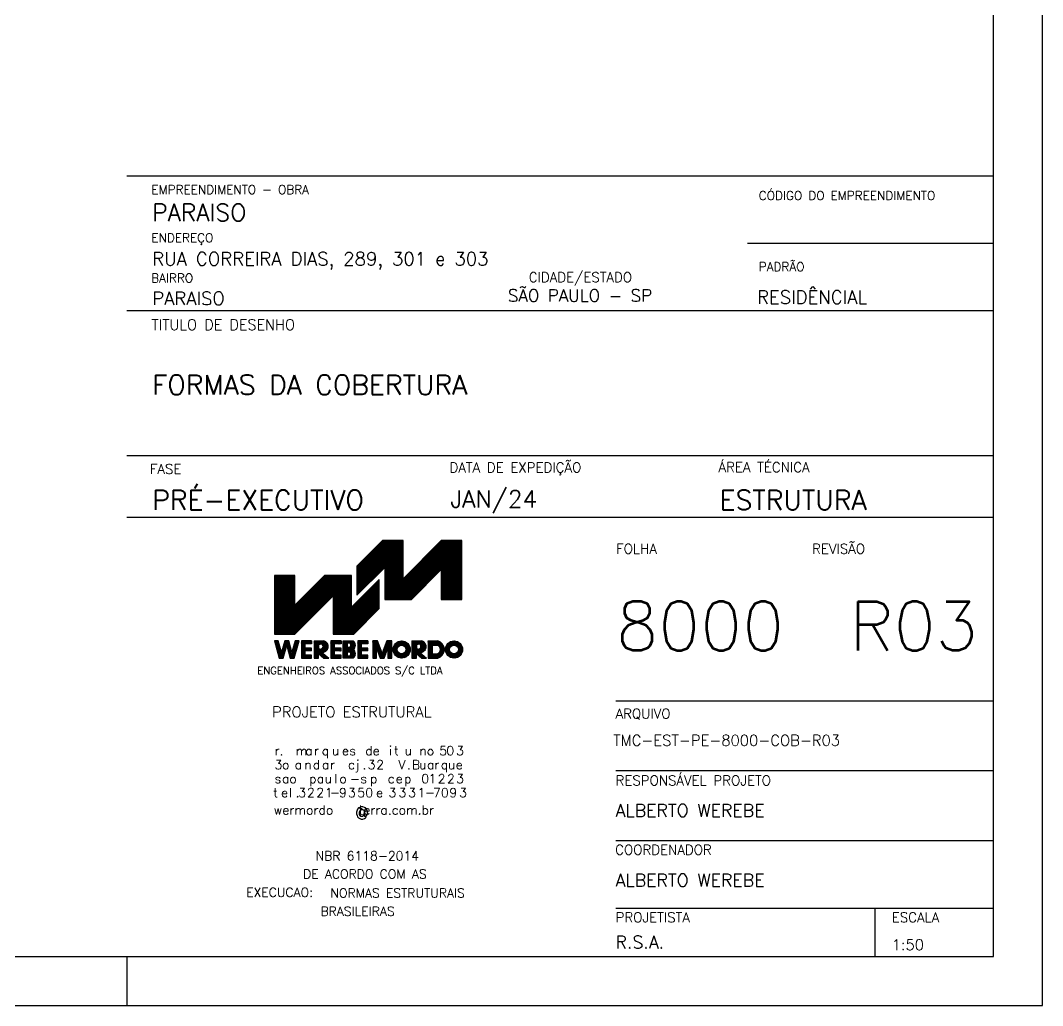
# Model space of a CAD drawing. Extents: x 715 to 5965, y 191 to 4191.
# Drawn here: x 4922 to 5965, y 191 to 1196 of the extents above; entities that cross this region are included whole.
import ezdxf

# ---------------------------------------------------------------- set-up
doc = ezdxf.new("R2010")
doc.units = 0
doc.header["$MEASUREMENT"] = 0
for name, color, linetype in [('1', 1, 'CONTINUOUS'), ('3', 3, 'CONTINUOUS'), ('4', 4, 'CONTINUOUS'), ('6', 6, 'CONTINUOUS')]:
    doc.layers.add(name, color=color, linetype=linetype)
doc.styles.get("Standard").update_dxf_attribs({"font": 'ROMANS.SHX'})

msp = doc.modelspace()

# ---------------------------------------------------------------- linework, layer by layer
at = {"layer": '1', "linetype": 'Continuous'}
for p, q in [((5914.844546, 1036.872508), (5030.612688, 1036.872508)), ((5914.844546, 968.311336), (5663.816196, 968.311336)), ((5914.844546, 899.750164), (5030.612688, 899.750164)), ((5914.844546, 751.859085), (5030.612688, 751.859085)), ((5914.844546, 688.637055), (5030.612688, 688.637055)), ((5265.435585, 619.123994), (5311.608951, 665.295407)), ((5265.435585, 620.182577), (5310.548415, 665.295407)), ((5265.435585, 621.24116), (5309.489832, 665.295407)), ((5265.435585, 622.30365), (5308.427343, 665.295407)), ((5265.435585, 623.362233), (5307.366806, 665.295407)), ((5265.435585, 624.424722), (5306.30627, 665.295407)), ((5265.435585, 625.485258), (5305.245734, 665.295407)), ((5265.435585, 626.545795), (5304.185197, 665.295407)), ((5265.435585, 627.606331), (5303.124661, 665.295407)), ((5265.435585, 628.66882), (5302.064125, 665.295407)), ((5265.435585, 629.729357), (5301.003589, 665.295407)), ((5265.435585, 630.78794), (5299.943052, 665.295407)), ((5265.435585, 631.850429), (5298.882516, 665.295407)), ((5265.435585, 632.909012), (5297.82198, 665.295407)), ((5265.435585, 633.971502), (5296.761444, 665.295407)), ((5265.435585, 635.030085), (5295.700907, 665.295407)), ((5265.435585, 636.092574), (5294.638418, 665.295407)), ((5265.435585, 637.151157), (5293.577882, 665.295407)), ((5265.435585, 638.211694), (5292.517345, 665.295407)), ((5265.435585, 618.061504), (5312.523005, 665.145018)), ((5265.435585, 617.000968), (5312.523005, 664.084482)), ((5265.435585, 615.940432), (5312.523005, 663.025899)), ((5265.435585, 614.879896), (5312.523005, 661.963409)), ((5265.435585, 613.817406), (5312.523005, 660.904826)), ((5265.435585, 612.75687), (5312.523005, 659.842337)), ((5265.435585, 611.696334), (5312.523005, 658.783753)), ((5265.435585, 610.635797), (5312.523005, 657.721264)), ((5293.722411, 606.042093), (5352.973772, 665.295407)), ((5293.722411, 607.100677), (5351.913236, 665.295407)), ((5294.034908, 605.296007), (5354.034308, 665.295407)), ((5295.095445, 605.296007), (5355.094845, 665.295407)), ((5296.155981, 605.296007), (5356.155381, 665.295407)), ((5297.216517, 605.296007), (5357.215917, 665.295407)), ((5298.279007, 605.296007), (5358.278407, 665.295407)), ((5299.339543, 605.296007), (5359.338943, 665.295407)), ((5300.400079, 605.296007), (5360.399479, 665.295407)), ((5301.458662, 605.296007), (5361.460015, 665.295407)), ((5302.519198, 605.296007), (5362.520552, 665.295407)), ((5303.581688, 605.296007), (5363.579135, 665.295407)), ((5304.642224, 605.296007), (5364.639671, 665.295407)), ((5305.70276, 605.296007), (5365.70216, 665.295407)), ((5306.763297, 605.296007), (5366.762697, 665.295407)), ((5307.823833, 605.296007), (5367.823233, 665.295407)), ((5308.884369, 605.296007), (5368.883769, 665.295407)), ((5309.944905, 605.296007), (5369.944305, 665.295407)), ((5311.005442, 605.296007), (5371.004842, 665.295407)), ((5312.065978, 605.296007), (5372.065378, 665.295407)), ((5313.126514, 605.296007), (5372.522405, 664.689944)), ((5314.187051, 605.296007), (5372.522405, 663.629408)), ((5315.247587, 605.296007), (5372.522405, 662.568872)), ((5316.308123, 605.296007), (5372.522405, 661.506383)), ((5317.370612, 605.296007), (5372.522405, 660.447799)), ((5318.429196, 605.296007), (5372.522405, 659.38531)), ((5319.489732, 605.296007), (5372.522405, 658.326727)), ((5320.550268, 605.296007), (5372.522405, 657.264237)), ((5265.435585, 609.577214), (5312.523005, 656.662681)), ((5293.722411, 636.799598), (5312.523005, 655.602145)), ((5293.722411, 635.739062), (5312.523005, 654.539655)), ((5293.722411, 634.678526), (5312.523005, 653.479119)), ((5293.722411, 633.616036), (5312.523005, 652.418583)), ((5293.722411, 632.557453), (5312.523005, 651.358046)), ((5293.722411, 631.494964), (5312.523005, 650.295557)), ((5293.722411, 630.436381), (5312.523005, 649.236974)), ((5293.722411, 629.373891), (5312.523005, 648.174485)), ((5293.722411, 628.315308), (5312.523005, 647.115901)), ((5351.522615, 635.557423), (5372.522405, 656.559166)), ((5351.522615, 634.49884), (5372.522405, 655.496677)), ((5351.522615, 633.436351), (5372.522405, 654.436141)), ((5351.522615, 632.377768), (5372.522405, 653.377558)), ((5351.522615, 631.315278), (5372.522405, 652.315068)), ((5351.522615, 630.256695), (5372.522405, 651.256485)), ((5351.522615, 629.196159), (5372.522405, 650.193996)), ((5351.522615, 628.133669), (5372.522405, 649.135412)), ((5351.522615, 627.073133), (5372.522405, 648.072923)), ((5351.522615, 626.012597), (5372.522405, 647.01434)), ((5293.722411, 627.252819), (5312.523005, 646.057318)), ((5293.722411, 626.194236), (5312.523005, 644.994829)), ((5293.722411, 625.133699), (5312.523005, 643.934293)), ((5293.722411, 624.07121), (5312.523005, 642.873756)), ((5293.722411, 623.010674), (5312.523005, 641.81322)), ((5293.722411, 621.950137), (5312.523005, 640.750731)), ((5293.722411, 620.889601), (5312.523005, 639.690194)), ((5293.722411, 619.827112), (5312.523005, 638.631611)), ((5293.722411, 618.768529), (5312.523005, 637.569122)), ((5293.722411, 617.709945), (5312.523005, 636.510539)), ((5351.522615, 624.952061), (5372.522405, 645.951851)), ((5351.522615, 623.889571), (5372.522405, 644.891314)), ((5351.522615, 622.830988), (5372.522405, 643.830778)), ((5351.522615, 621.772405), (5372.522405, 642.770242)), ((5351.522615, 620.709915), (5372.522405, 641.709705)), ((5351.522615, 619.651332), (5372.522405, 640.647216)), ((5351.522615, 618.588843), (5372.522405, 639.588633)), ((5351.522615, 617.528307), (5372.522405, 638.526144)), ((5351.522615, 616.46777), (5372.522405, 637.46756)), ((5351.522615, 615.407234), (5372.522405, 636.408977)), ((5181.1376, 570.15378), (5240.744426, 629.762559)), ((5181.1376, 571.214317), (5239.683889, 629.762559)), ((5181.1376, 572.276806), (5238.623353, 629.762559)), ((5181.1376, 573.337342), (5237.562817, 629.762559)), ((5181.1376, 574.397879), (5236.502281, 629.762559)), ((5181.1376, 575.456462), (5235.439791, 629.762559)), ((5181.1376, 576.518951), (5234.379255, 629.762559)), ((5181.1376, 577.581441), (5233.318719, 629.762559)), ((5181.1376, 609.397529), (5201.500677, 629.762559)), ((5181.1376, 610.458065), (5200.440141, 629.762559)), ((5181.1376, 611.520554), (5199.379605, 629.762559)), ((5181.1376, 612.581091), (5198.319069, 629.762559)), ((5181.1376, 613.639674), (5197.258532, 629.762559)), ((5181.1376, 614.702163), (5196.197996, 629.762559)), ((5181.1376, 615.760746), (5195.13746, 629.762559)), ((5181.1376, 616.823236), (5194.076924, 629.762559)), ((5181.1376, 617.881819), (5193.016387, 629.762559)), ((5181.1376, 618.942355), (5191.953898, 629.762559)), ((5181.1376, 620.002891), (5190.893362, 629.762559)), ((5181.1376, 621.065381), (5189.832825, 629.762559)), ((5181.1376, 622.125917), (5188.774242, 629.762559)), ((5181.1376, 623.186453), (5187.713706, 629.762559)), ((5181.1376, 624.245036), (5186.651217, 629.762559)), ((5181.1376, 625.307526), (5185.59068, 629.762559)), ((5181.1376, 626.370015), (5184.530144, 629.762559)), ((5181.1376, 627.428598), (5183.469608, 629.762559)), ((5181.1376, 628.487181), (5182.409071, 629.762559)), ((5181.1376, 629.549671), (5181.348535, 629.762559)), ((5181.1376, 629.762559), (5181.1376, 569.763159)), ((5202.13739, 629.762559), (5181.1376, 629.762559)), ((5181.1376, 629.762559), (5181.1376, 629.762559)), ((5181.1376, 608.336992), (5202.13739, 629.338735)), ((5181.1376, 607.276456), (5202.13739, 628.278199)), ((5181.1376, 606.217873), (5202.13739, 627.21571)), ((5181.1376, 605.155384), (5202.13739, 626.155174)), ((5181.805562, 569.763159), (5241.803009, 629.762559)), ((5182.866098, 569.763159), (5242.863545, 629.762559)), ((5183.926634, 569.763159), (5243.926034, 629.762559)), ((5184.987171, 569.763159), (5244.986571, 629.762559)), ((5186.047707, 569.763159), (5246.047107, 629.762559)), ((5187.108243, 569.763159), (5247.107643, 629.762559)), ((5188.170733, 569.763159), (5248.16818, 629.762559)), ((5189.229316, 569.763159), (5249.228716, 629.762559)), ((5190.289852, 569.763159), (5250.289252, 629.762559)), ((5191.350388, 569.763159), (5251.349788, 629.762559)), ((5192.410925, 569.763159), (5252.410325, 629.762559)), ((5193.471461, 569.763159), (5253.470861, 629.762559)), ((5194.531997, 569.763159), (5254.531397, 629.762559)), ((5195.594486, 569.763159), (5255.593886, 629.762559)), ((5196.655023, 569.763159), (5256.654423, 629.762559)), ((5197.713606, 569.763159), (5257.713006, 629.762559)), ((5198.774142, 569.763159), (5258.775495, 629.762559)), ((5199.834678, 569.763159), (5259.836032, 629.762559)), ((5200.897168, 569.763159), (5259.937593, 628.803585)), ((5201.957704, 569.763159), (5259.937593, 627.741095)), ((5232.437868, 629.762559), (5202.13739, 599.460128)), ((5202.13739, 599.460128), (5202.13739, 629.762559)), ((5259.937593, 629.762559), (5232.437868, 629.762559)), ((5241.137, 607.879966), (5259.937593, 626.682512)), ((5259.937593, 597.262884), (5259.937593, 629.762559)), ((5293.722411, 616.647456), (5312.523005, 635.448049)), ((5293.722411, 615.588873), (5312.523005, 634.389466)), ((5293.722411, 614.526384), (5312.523005, 633.326977)), ((5293.722411, 613.465847), (5312.523005, 632.268394)), ((5293.722411, 612.405311), (5312.523005, 631.205904)), ((5293.722411, 611.344775), (5312.523005, 630.145368)), ((5293.722411, 610.282285), (5312.523005, 629.084832)), ((5293.722411, 609.221749), (5312.523005, 628.024295)), ((5293.722411, 608.163166), (5312.523005, 626.963759)), ((5351.522615, 614.344745), (5372.522405, 635.346488)), ((5351.522615, 613.284208), (5372.522405, 634.285952)), ((5351.522615, 612.225625), (5372.522405, 633.225415)), ((5351.522615, 611.163136), (5372.522405, 632.164879)), ((5351.522615, 610.104553), (5372.522405, 631.10239)), ((5351.522615, 609.042063), (5372.522405, 630.041853)), ((5351.522615, 607.98348), (5372.522405, 628.981317)), ((5351.522615, 606.920991), (5372.522405, 627.920781)), ((5351.522615, 605.862408), (5372.522405, 626.862198)), ((5181.1376, 604.092894), (5202.13739, 625.094637)), ((5181.1376, 603.034311), (5202.13739, 624.034101)), ((5181.1376, 601.975728), (5202.13739, 622.971612)), ((5181.1376, 600.913238), (5202.13739, 621.911075)), ((5181.1376, 599.850749), (5202.13739, 620.850539)), ((5181.1376, 598.792166), (5202.13739, 619.791956)), ((5181.1376, 597.73163), (5202.13739, 618.733373)), ((5181.1376, 596.671093), (5202.13739, 617.670883)), ((5181.1376, 595.608604), (5202.13739, 616.608394)), ((5181.1376, 594.548068), (5202.13739, 615.549811)), ((5241.137, 606.819429), (5259.937593, 625.621976)), ((5241.137, 578.182997), (5288.220513, 625.270417)), ((5241.137, 605.758893), (5259.937593, 624.561439)), ((5241.137, 577.120508), (5288.220513, 624.207927)), ((5241.137, 604.698357), (5259.937593, 623.49895)), ((5241.137, 576.061924), (5288.220513, 623.147391)), ((5241.137, 603.639774), (5259.937593, 622.438414)), ((5241.137, 575.003341), (5288.220513, 622.086855)), ((5241.137, 602.577284), (5259.937593, 621.377878)), ((5241.137, 573.940852), (5288.220513, 621.026319)), ((5241.137, 601.514795), (5259.937593, 620.319294)), ((5241.137, 572.880316), (5288.220513, 619.963829)), ((5241.137, 600.456212), (5259.937593, 619.256805)), ((5241.137, 571.819779), (5288.220513, 618.903293)), ((5241.137, 599.397629), (5259.937593, 618.198222)), ((5241.137, 570.759243), (5288.220513, 617.842757)), ((5241.137, 598.337092), (5259.937593, 617.135732)), ((5241.137, 597.274603), (5259.937593, 616.077149)), ((5241.199499, 569.763159), (5288.220513, 616.784173)), ((5242.260035, 569.763159), (5288.220513, 615.72559)), ((5288.220513, 625.545805), (5259.937593, 597.262884)), ((5288.220513, 595.846883), (5288.220513, 625.545805)), ((5352.01675, 605.296007), (5372.522405, 625.799708)), ((5353.077287, 605.296007), (5372.522405, 624.741125)), ((5354.137823, 605.296007), (5372.522405, 623.678636)), ((5355.198359, 605.296007), (5372.522405, 622.620053)), ((5356.258895, 605.296007), (5372.522405, 621.557563)), ((5357.319432, 605.296007), (5372.522405, 620.497027)), ((5358.379968, 605.296007), (5372.522405, 619.436491)), ((5359.440504, 605.296007), (5372.522405, 618.375954)), ((5360.501041, 605.296007), (5372.522405, 617.315418)), ((5361.561577, 605.296007), (5372.522405, 616.252929)), ((5181.1376, 593.487531), (5202.13739, 614.489275)), ((5181.1376, 592.428948), (5202.13739, 613.426785)), ((5181.1376, 591.366459), (5202.13739, 612.366249)), ((5181.1376, 590.30397), (5202.13739, 611.305713)), ((5181.1376, 589.245386), (5202.13739, 610.245176)), ((5181.1376, 588.186803), (5202.13739, 609.186593)), ((5181.1376, 587.126267), (5202.13739, 608.124104)), ((5181.1376, 586.063778), (5202.13739, 607.061614)), ((5181.1376, 585.003241), (5202.13739, 606.003031)), ((5202.13739, 569.763159), (5241.137, 608.760816)), ((5241.137, 596.214067), (5259.937593, 615.016613)), ((5241.137, 595.15353), (5259.937593, 613.954124)), ((5241.137, 594.092994), (5259.937593, 612.893587)), ((5241.137, 593.030505), (5259.937593, 611.833051)), ((5241.137, 591.969969), (5259.937593, 610.772515)), ((5241.137, 590.909432), (5259.937593, 609.713932)), ((5241.137, 608.760816), (5241.137, 569.763159)), ((5241.137, 589.850849), (5259.937593, 608.651442)), ((5241.137, 588.792266), (5259.937593, 607.588953)), ((5241.137, 587.729777), (5259.937593, 606.53037)), ((5241.137, 586.667287), (5259.937593, 605.471787)), ((5243.320572, 569.763159), (5288.220513, 614.663101)), ((5244.383061, 569.763159), (5288.220513, 613.600612)), ((5245.443597, 569.763159), (5288.220513, 612.542028)), ((5246.504134, 569.763159), (5288.220513, 611.481492)), ((5247.56467, 569.763159), (5288.220513, 610.419003)), ((5248.623253, 569.763159), (5288.220513, 609.358466)), ((5249.685742, 569.763159), (5288.220513, 608.29793)), ((5250.746279, 569.763159), (5288.220513, 607.237394)), ((5251.806815, 569.763159), (5288.220513, 606.178811)), ((5252.867351, 569.763159), (5288.220513, 605.116321)), ((5362.624066, 605.296007), (5372.522405, 615.194346)), ((5363.682649, 605.296007), (5372.522405, 614.131856)), ((5364.743186, 605.296007), (5372.522405, 613.073273)), ((5365.805675, 605.296007), (5372.522405, 612.010784)), ((5366.866211, 605.296007), (5372.522405, 610.952201)), ((5367.924794, 605.296007), (5372.522405, 609.891664)), ((5368.985331, 605.296007), (5372.522405, 608.831128)), ((5370.04782, 605.296007), (5372.522405, 607.770592)), ((5371.108356, 605.296007), (5372.522405, 606.708102)), ((5372.16694, 605.296007), (5372.522405, 605.647566)), ((5181.1376, 583.942705), (5202.13739, 604.944448)), ((5181.1376, 582.882169), (5202.13739, 603.881959)), ((5181.1376, 581.819679), (5202.13739, 602.821422)), ((5181.1376, 580.761096), (5202.13739, 601.760886)), ((5181.1376, 579.698607), (5202.13739, 600.70035)), ((5181.1376, 578.640024), (5202.13739, 599.639814)), ((5241.137, 585.608704), (5259.937593, 604.409297)), ((5241.137, 584.548168), (5259.937593, 603.346808)), ((5241.137, 583.485678), (5259.937593, 602.288225)), ((5241.137, 582.425142), (5259.937593, 601.227688)), ((5241.137, 581.364606), (5259.937593, 600.167152)), ((5241.137, 580.30407), (5259.937593, 599.104663)), ((5241.137, 579.245486), (5259.937593, 598.044127)), ((5253.927888, 569.763159), (5288.220513, 604.053832)), ((5254.988424, 569.763159), (5288.220513, 602.995249)), ((5256.04896, 569.763159), (5288.220513, 601.936666)), ((5257.109496, 569.763159), (5288.220513, 600.874176)), ((5258.170033, 569.763159), (5288.220513, 599.81364)), ((5259.230569, 569.763159), (5288.220513, 598.753104)), ((5260.291105, 569.763159), (5288.220513, 597.692568)), ((5261.351641, 569.763159), (5288.220513, 596.632031)), ((5262.058666, 569.763159), (5288.220513, 595.925007)), ((5262.13679, 569.763159), (5288.220513, 595.846883)), ((5181.1376, 569.763159), (5202.13739, 569.763159)), ((5241.137, 569.763159), (5262.13679, 569.763159)), ((5181.215724, 562.608934), (5181.487206, 562.882369)), ((5181.450097, 561.784723), (5182.547742, 562.882369)), ((5181.686422, 560.960513), (5183.608278, 562.882369)), ((5181.922748, 560.136302), (5184.668815, 562.882369)), ((5182.157121, 559.312092), (5185.268418, 562.421436)), ((5182.393447, 558.485928), (5185.504744, 561.599178)), ((5182.627819, 557.659765), (5185.741069, 560.773015)), ((5182.864145, 556.835554), (5185.975442, 559.948804)), ((5183.098518, 556.013297), (5186.211768, 559.124594)), ((5183.336797, 555.187133), (5186.448094, 558.29843)), ((5183.573122, 554.362923), (5186.682466, 557.472267)), ((5183.807495, 553.538712), (5186.918792, 556.648056)), ((5184.043821, 552.712549), (5187.153165, 555.823846)), ((5184.278193, 551.886385), (5187.38949, 554.997682)), ((5184.514519, 551.062174), (5187.625816, 554.171518)), ((5184.750845, 550.237964), (5187.862142, 553.347308)), ((5185.455916, 547.761426), (5192.959747, 555.263304)), ((5185.692242, 546.937216), (5192.53397, 553.778944)), ((5188.535963, 551.546545), (5193.242948, 556.253529)), ((5188.959787, 553.034811), (5193.666771, 557.737889)), ((5189.385564, 554.519171), (5196.213621, 561.347228)), ((5189.809388, 556.003531), (5195.977295, 562.171438)), ((5190.233212, 557.487891), (5195.629642, 562.882369)), ((5190.657036, 558.972252), (5194.569106, 562.882369)), ((5191.082813, 560.456612), (5193.50857, 562.882369)), ((5191.504684, 561.940972), (5192.448034, 562.882369)), ((5193.836692, 557.907809), (5196.449947, 560.523017)), ((5194.071064, 557.081646), (5196.686272, 559.696854)), ((5194.30739, 556.257435), (5196.922598, 558.87069)), ((5194.541763, 555.433225), (5197.156971, 558.050386)), ((5194.778088, 554.607061), (5197.393297, 557.224222)), ((5195.012461, 553.780897), (5197.629622, 556.398059)), ((5195.25074, 552.956687), (5197.863995, 555.573848)), ((5195.485113, 552.132476), (5198.100321, 554.749638)), ((5195.721438, 551.308266), (5198.334693, 553.923474)), ((5195.957764, 550.484055), (5198.571019, 553.09731)), ((5196.664788, 548.011424), (5204.36393, 555.706659)), ((5196.899161, 547.18526), (5203.940106, 554.222299)), ((5199.188201, 551.593419), (5204.787754, 557.194926)), ((5199.612024, 553.077779), (5205.211578, 558.679286)), ((5200.035848, 554.562139), (5205.637355, 560.163646)), ((5200.461625, 556.0465), (5206.059226, 561.648006)), ((5200.883496, 557.53086), (5206.236958, 562.882369)), ((5201.309273, 559.01522), (5205.176422, 562.882369)), ((5201.733097, 560.503486), (5204.115886, 562.882369)), ((5202.156921, 561.987846), (5203.055349, 562.882369)), ((5219.164563, 562.882369), (5208.664668, 562.882369)), ((5208.664668, 562.882369), (5208.664668, 545.382544)), ((5208.664668, 556.09728), (5215.45171, 562.882369)), ((5208.664668, 557.155864), (5214.391174, 562.882369)), ((5208.664668, 558.218353), (5213.330637, 562.882369)), ((5208.664668, 559.280842), (5212.270101, 562.882369)), ((5208.664668, 560.339425), (5211.209565, 562.882369)), ((5208.664668, 561.398009), (5210.147075, 562.882369)), ((5208.664668, 562.460498), (5209.086539, 562.882369)), ((5208.664668, 562.815963), (5208.733027, 562.882369)), ((5208.664668, 555.036744), (5212.664628, 559.034751)), ((5208.664668, 553.976208), (5212.664628, 557.976168)), ((5208.664668, 552.913718), (5212.664628, 556.913678)), ((5208.664668, 551.853182), (5212.664628, 555.855095)), ((5208.664668, 548.671573), (5215.625536, 555.634394)), ((5208.664668, 549.734063), (5214.565, 555.634394)), ((5208.664668, 550.792646), (5213.504464, 555.634394)), ((5219.164563, 559.882399), (5212.664628, 559.882399)), ((5212.664628, 555.634394), (5212.664628, 559.882399)), ((5219.164563, 555.634394), (5212.664628, 555.634394)), ((5213.512276, 559.882399), (5216.510293, 562.882369)), ((5213.686102, 552.634424), (5216.688026, 555.634394)), ((5214.572812, 559.882399), (5217.570829, 562.882369)), ((5214.746639, 552.634424), (5217.748562, 555.634394)), ((5215.631396, 559.882399), (5218.633319, 562.882369)), ((5215.807175, 552.634424), (5218.809098, 555.634394)), ((5216.691932, 559.882399), (5219.164563, 562.353077)), ((5216.867711, 552.634424), (5219.164563, 554.929323)), ((5217.752468, 559.882399), (5219.164563, 561.292541)), ((5217.926294, 552.634424), (5219.164563, 553.87074)), ((5218.813004, 559.882399), (5219.164563, 560.232005)), ((5219.164563, 560.232005), (5219.164563, 562.882369)), ((5219.164563, 562.882369), (5219.164563, 559.882399)), ((5219.164563, 552.634424), (5219.164563, 555.634394)), ((5221.664538, 562.882369), (5231.664438, 562.882369)), ((5221.664538, 562.882369), (5221.664538, 545.382544)), ((5221.664538, 555.388303), (5229.156651, 562.882369)), ((5221.664538, 556.448839), (5228.098068, 562.882369)), ((5221.664538, 557.511329), (5227.037531, 562.882369)), ((5221.664538, 558.571865), (5225.976995, 562.882369)), ((5221.664538, 559.632401), (5224.916459, 562.882369)), ((5221.664538, 560.690984), (5223.855923, 562.882369)), ((5221.664538, 561.753474), (5222.793433, 562.882369)), ((5221.664538, 562.815963), (5221.732897, 562.882369)), ((5221.664538, 546.904013), (5235.181981, 560.421456)), ((5221.664538, 545.843477), (5235.568696, 559.749588)), ((5221.664538, 554.327767), (5226.16254, 558.831628)), ((5221.664538, 553.269184), (5226.16254, 557.769139)), ((5221.664538, 552.206694), (5226.16254, 556.706649)), ((5221.664538, 551.148111), (5226.16254, 555.648066)), ((5221.664538, 550.085622), (5226.111759, 554.534796)), ((5221.664538, 549.027039), (5227.172296, 554.534796)), ((5221.664538, 547.966502), (5228.21916, 554.521124)), ((5226.16254, 559.730057), (5227.896898, 559.730057)), ((5226.16254, 559.730057), (5226.16254, 554.534796)), ((5227.896898, 554.534796), (5226.16254, 554.534796)), ((5226.494568, 549.61297), (5235.875334, 558.991783)), ((5230.217187, 562.882369), (5227.066828, 559.730057)), ((5227.078547, 549.136412), (5236.082363, 558.142182)), ((5228.142989, 559.745681), (5231.279677, 562.882369)), ((5229.051183, 559.593339), (5232.187871, 562.73198)), ((5229.740629, 559.222249), (5232.933957, 562.41753)), ((5230.267968, 558.691004), (5233.599966, 562.023002)), ((5230.30703, 551.306313), (5236.16244, 557.15977)), ((5230.637105, 557.997652), (5234.197616, 561.560116)), ((5230.783588, 557.085552), (5234.723001, 561.024965)), ((5231.490612, 551.429358), (5236.039395, 555.976188)), ((5233.195673, 552.073883), (5235.390964, 554.269174)), ((5249.16231, 562.882369), (5238.662415, 562.882369)), ((5238.662415, 562.882369), (5238.662415, 545.382544)), ((5238.662415, 556.09728), (5245.449457, 562.882369)), ((5238.662415, 557.155864), (5244.38892, 562.882369)), ((5238.662415, 558.218353), (5243.330337, 562.882369)), ((5238.662415, 559.280842), (5242.269801, 562.882369)), ((5238.662415, 560.339425), (5241.209265, 562.882369)), ((5238.662415, 561.398009), (5240.146775, 562.882369)), ((5238.662415, 562.460498), (5239.086239, 562.882369)), ((5238.662415, 562.815963), (5238.732727, 562.882369)), ((5238.662415, 555.036744), (5242.664328, 559.034751)), ((5238.662415, 553.976208), (5242.664328, 557.976168)), ((5238.662415, 552.913718), (5242.664328, 556.913678)), ((5238.662415, 551.853182), (5242.664328, 555.855095)), ((5238.662415, 548.671573), (5245.627189, 555.634394)), ((5238.662415, 549.734063), (5244.566653, 555.634394)), ((5238.662415, 550.792646), (5243.504164, 555.634394)), ((5249.16231, 559.882399), (5242.664328, 559.882399)), ((5242.664328, 555.634394), (5242.664328, 559.882399)), ((5249.16231, 555.634394), (5242.664328, 555.634394)), ((5243.511976, 559.882399), (5246.511946, 562.882369)), ((5243.685802, 552.634424), (5246.685772, 555.634394)), ((5244.570559, 559.882399), (5247.572482, 562.882369)), ((5244.746339, 552.634424), (5247.746309, 555.634394)), ((5245.633049, 559.882399), (5248.633019, 562.882369)), ((5245.804922, 552.634424), (5248.808798, 555.634394)), ((5246.693585, 559.882399), (5249.16231, 562.353077)), ((5246.865458, 552.634424), (5249.16231, 554.929323)), ((5247.752168, 559.882399), (5249.16231, 561.292541)), ((5247.927948, 552.634424), (5249.16231, 553.87074)), ((5248.814657, 559.882399), (5249.16231, 560.232005)), ((5249.16231, 560.232005), (5249.16231, 562.882369)), ((5249.16231, 562.882369), (5249.16231, 559.882399)), ((5249.16231, 552.634424), (5249.16231, 555.634394)), ((5251.414241, 562.882369), (5261.414141, 562.882369)), ((5251.414241, 545.382544), (5251.414241, 562.882369)), ((5251.414241, 558.218353), (5256.078257, 562.882369)), ((5251.414241, 559.280842), (5255.01772, 562.882369)), ((5251.414241, 560.339425), (5253.959137, 562.882369)), ((5251.414241, 561.398009), (5252.898601, 562.882369)), ((5251.414241, 562.458545), (5251.836112, 562.882369)), ((5251.414241, 562.815963), (5251.482599, 562.882369)), ((5251.414241, 557.155864), (5257.138793, 562.882369)), ((5251.414241, 549.027039), (5263.302794, 560.915592)), ((5251.414241, 547.966502), (5263.627009, 560.179271)), ((5251.414241, 556.09728), (5255.345842, 560.026929)), ((5251.414241, 555.036744), (5255.345842, 558.968345)), ((5251.414241, 553.976208), (5255.345842, 557.907809)), ((5251.414241, 552.913718), (5255.345842, 556.847273)), ((5251.414241, 550.085622), (5257.681756, 556.35509)), ((5251.414241, 550.792646), (5256.974732, 556.35509)), ((5251.414241, 551.853182), (5255.914196, 556.35509)), ((5257.845817, 560.661688), (5255.345842, 560.661688)), ((5255.345842, 560.661688), (5255.345842, 556.35509)), ((5255.345842, 556.35509), (5257.845817, 556.35509)), ((5255.625136, 560.661688), (5257.84777, 562.882369)), ((5256.422003, 551.911775), (5263.835992, 559.327717)), ((5256.687626, 560.661688), (5258.908306, 562.882369)), ((5257.482539, 551.911775), (5263.902397, 558.331633)), ((5257.748162, 560.661688), (5259.96689, 562.882369)), ((5258.248157, 551.61881), (5263.689509, 557.058208)), ((5258.382921, 560.237864), (5261.027426, 562.882369)), ((5258.726668, 551.034831), (5261.658279, 553.968395)), ((5258.818464, 559.61287), (5261.814527, 562.608934)), ((5258.888775, 557.562109), (5262.886782, 561.560116)), ((5259.013774, 549.202818), (5262.76569, 552.952781)), ((5259.02354, 550.271167), (5262.25007, 553.49965)), ((5259.060649, 558.792566), (5262.390694, 562.120658)), ((5276.662035, 562.882369), (5266.16214, 562.882369)), ((5266.16214, 562.882369), (5266.16214, 545.382544)), ((5266.16214, 556.09728), (5272.949182, 562.882369)), ((5266.16214, 557.155864), (5271.888645, 562.882369)), ((5266.16214, 558.218353), (5270.828109, 562.882369)), ((5266.16214, 559.280842), (5269.767573, 562.882369)), ((5266.16214, 560.339425), (5268.707037, 562.882369)), ((5266.16214, 561.398009), (5267.6465, 562.882369)), ((5266.16214, 562.460498), (5266.587917, 562.882369)), ((5266.16214, 562.815963), (5266.232452, 562.882369)), ((5266.16214, 555.036744), (5270.164053, 559.034751)), ((5266.16214, 553.976208), (5270.164053, 557.976168)), ((5266.16214, 552.913718), (5270.164053, 556.913678)), ((5266.16214, 551.853182), (5270.164053, 555.855095)), ((5266.16214, 548.671573), (5273.124961, 555.634394)), ((5266.16214, 549.734063), (5272.064425, 555.634394)), ((5266.16214, 550.792646), (5271.003889, 555.634394)), ((5276.662035, 559.882399), (5270.164053, 559.882399)), ((5270.164053, 555.634394), (5270.164053, 559.882399)), ((5276.662035, 555.634394), (5270.164053, 555.634394)), ((5271.009748, 559.882399), (5274.011671, 562.882369)), ((5271.183574, 552.634424), (5274.185497, 555.634394)), ((5272.070284, 559.882399), (5275.072207, 562.882369)), ((5272.244111, 552.634424), (5275.246034, 555.634394)), ((5273.130821, 559.882399), (5276.130791, 562.882369)), ((5273.304647, 552.634424), (5276.30657, 555.634394)), ((5274.191357, 559.882399), (5276.662035, 562.353077)), ((5274.365183, 552.634424), (5276.662035, 554.929323)), ((5275.251893, 559.882399), (5276.662035, 561.292541)), ((5275.427673, 552.634424), (5276.662035, 553.87074)), ((5276.312429, 559.882399), (5276.662035, 560.232005)), ((5276.662035, 560.232005), (5276.662035, 562.882369)), ((5276.662035, 562.882369), (5276.662035, 559.882399)), ((5276.662035, 552.634424), (5276.662035, 555.634394)), ((5281.472534, 558.409757), (5285.947099, 562.882369)), ((5281.472534, 559.470294), (5284.886562, 562.882369)), ((5281.472534, 560.53083), (5283.826026, 562.882369)), ((5281.472534, 561.591366), (5282.763537, 562.882369)), ((5281.472534, 562.653855), (5281.703, 562.882369)), ((5281.472534, 557.351174), (5286.618967, 562.495654)), ((5281.472534, 556.288685), (5286.906073, 561.722224)), ((5281.472534, 555.226195), (5287.197086, 560.952701)), ((5281.472534, 554.167612), (5287.486146, 560.179271)), ((5281.472534, 553.109029), (5287.775205, 559.409747)), ((5281.472534, 552.04654), (5288.064265, 558.636317)), ((5281.472534, 551.339515), (5285.472494, 555.339475)), ((5281.472534, 550.277026), (5285.472494, 554.280892)), ((5281.472534, 549.21649), (5285.472494, 553.218403)), ((5285.581868, 555.095337), (5288.353325, 557.868747)), ((5285.868974, 554.323861), (5288.644337, 557.09727)), ((5286.159987, 553.552384), (5288.933397, 556.325794)), ((5286.449047, 552.780907), (5289.222456, 555.554317)), ((5286.738106, 552.009431), (5289.511516, 554.78284)), ((5287.027166, 551.237954), (5289.800576, 554.011364)), ((5287.316226, 550.466477), (5290.089635, 553.239887)), ((5288.474417, 547.380571), (5300.972339, 559.880446)), ((5288.761524, 546.609094), (5296.632539, 554.480109)), ((5291.806415, 551.775058), (5300.972339, 560.940982)), ((5292.441174, 553.4684), (5300.972339, 561.999565)), ((5293.07984, 555.167602), (5300.794606, 562.882369)), ((5293.714599, 556.862898), (5299.73407, 562.882369)), ((5294.351311, 558.562099), (5298.673534, 562.882369)), ((5294.988024, 560.257395), (5297.612998, 562.882369)), ((5295.624736, 561.956597), (5296.552461, 562.882369)), ((5296.972379, 555.173461), (5300.972339, 559.171468)), ((5296.972379, 554.110972), (5300.972339, 558.112885)), ((5296.972379, 553.050436), (5300.972339, 557.050396)), ((5296.972379, 551.9899), (5300.972339, 555.987906)), ((5296.972379, 550.929363), (5300.972339, 554.929323)), ((5296.972379, 549.87078), (5300.972339, 553.87074)), ((5302.234045, 554.372688), (5310.745679, 562.886275)), ((5302.259435, 553.337542), (5311.780825, 562.858931)), ((5302.343419, 555.544552), (5309.573815, 562.776901)), ((5302.396153, 552.413723), (5312.70269, 562.722214)), ((5302.530917, 551.843417), (5307.116809, 556.429308)), ((5302.700837, 556.960553), (5308.155861, 562.419483)), ((5302.788727, 551.038737), (5306.53283, 554.784793)), ((5303.110989, 550.300463), (5306.50744, 553.694961)), ((5303.773092, 559.093344), (5306.02307, 561.345275)), ((5308.694918, 558.005464), (5313.27495, 562.585497)), ((5309.021087, 545.603245), (5319.515122, 556.09728)), ((5309.921468, 545.445043), (5319.675277, 555.198852)), ((5310.335527, 558.585537), (5314.077677, 562.327687)), ((5310.911693, 545.374731), (5319.743636, 554.206674)), ((5311.4195, 558.610927), (5314.817904, 562.009331)), ((5312.040588, 545.441137), (5319.675277, 553.077779)), ((5312.304257, 558.435148), (5315.505397, 561.632381)), ((5313.058156, 558.124604), (5316.142109, 561.21051)), ((5313.70854, 557.718358), (5316.731947, 560.739812)), ((5314.263222, 557.21055), (5317.27491, 560.222239)), ((5314.73392, 556.620713), (5317.772952, 559.659745)), ((5315.106963, 555.935173), (5318.226073, 559.050376)), ((5315.33157, 552.976218), (5319.28075, 556.925397)), ((5315.368679, 555.134399), (5318.630366, 558.396085)), ((5315.481959, 554.187143), (5318.983878, 557.687108)), ((5321.522915, 562.882369), (5331.522815, 562.882369)), ((5321.522915, 562.882369), (5321.522915, 545.382544)), ((5321.522915, 555.388303), (5329.01698, 562.882369)), ((5321.522915, 556.448839), (5327.956444, 562.882369)), ((5321.522915, 557.511329), (5326.895908, 562.882369)), ((5321.522915, 558.571865), (5325.835372, 562.882369)), ((5321.522915, 559.632401), (5324.776788, 562.882369)), ((5321.522915, 560.690984), (5323.716252, 562.882369)), ((5321.522915, 561.753474), (5322.653763, 562.882369)), ((5321.522915, 562.815963), (5321.593226, 562.882369)), ((5321.522915, 546.904013), (5335.042311, 560.421456)), ((5321.522915, 545.843477), (5335.427073, 559.749588)), ((5321.522915, 554.327767), (5326.02287, 558.831628)), ((5321.522915, 553.269184), (5326.02287, 557.769139)), ((5321.522915, 552.206694), (5326.02287, 556.706649)), ((5321.522915, 551.148111), (5326.02287, 555.648066)), ((5321.522915, 550.085622), (5325.972089, 554.534796)), ((5321.522915, 549.027039), (5327.032625, 554.534796)), ((5321.522915, 547.966502), (5328.07949, 554.521124)), ((5326.02287, 559.730057), (5327.757227, 559.730057)), ((5326.02287, 559.730057), (5326.02287, 554.534796)), ((5327.757227, 554.534796), (5326.02287, 554.534796)), ((5326.354898, 549.61297), (5335.73371, 558.991783)), ((5330.077517, 562.882369), (5326.927158, 559.730057)), ((5326.938876, 549.136412), (5335.942692, 558.142182)), ((5328.001366, 559.745681), (5331.140006, 562.882369)), ((5328.90956, 559.593339), (5332.0482, 562.73198)), ((5329.599006, 559.222249), (5332.794286, 562.41753)), ((5330.128297, 558.691004), (5333.460295, 562.023002)), ((5330.165406, 551.306313), (5336.02277, 557.15977)), ((5330.497434, 557.997652), (5334.055992, 561.560116)), ((5330.643917, 557.085552), (5334.583331, 561.024965)), ((5331.350941, 551.429358), (5335.899724, 555.976188)), ((5333.056002, 552.073883), (5335.251293, 554.269174)), ((5337.948532, 562.882369), (5347.948432, 562.882369)), ((5337.948532, 554.222299), (5346.610554, 562.882369)), ((5337.948532, 555.280882), (5345.550018, 562.882369)), ((5337.948532, 556.343372), (5344.489482, 562.882369)), ((5337.948532, 557.405861), (5343.428946, 562.882369)), ((5337.948532, 558.464444), (5342.368409, 562.882369)), ((5337.948532, 559.523027), (5341.307873, 562.882369)), ((5337.948532, 560.583564), (5340.247337, 562.882369)), ((5337.948532, 561.6441), (5339.186801, 562.882369)), ((5337.948532, 562.706589), (5338.126264, 562.882369)), ((5337.948532, 562.882369), (5337.948532, 545.382544)), ((5337.948532, 553.161763), (5342.323488, 557.536719)), ((5337.948532, 552.099273), (5342.323488, 556.47423)), ((5337.948532, 551.038737), (5342.323488, 555.413693)), ((5337.948532, 549.978201), (5342.323488, 554.353157)), ((5337.948532, 548.917665), (5342.323488, 553.292621)), ((5342.323488, 558.507413), (5342.323488, 549.7575)), ((5342.323488, 558.507413), (5347.323438, 558.507413)), ((5343.296134, 558.507413), (5347.671091, 562.882369)), ((5343.96019, 545.382544), (5354.30579, 555.730097)), ((5344.356671, 558.507413), (5348.53241, 562.683152)), ((5345.020727, 545.382544), (5354.422976, 554.784793)), ((5345.417207, 558.507413), (5349.272637, 562.366749)), ((5346.081263, 545.382544), (5354.436648, 553.737929)), ((5346.477743, 558.507413), (5349.96599, 561.995659)), ((5347.481639, 558.448819), (5350.606608, 561.573788)), ((5348.21796, 558.12851), (5351.206212, 561.116761)), ((5348.850766, 557.698827), (5351.756987, 560.605048)), ((5349.397636, 557.18516), (5352.268701, 560.056225)), ((5349.856616, 556.585557), (5352.731587, 559.460528)), ((5350.21794, 555.882439), (5353.151505, 558.817956)), ((5350.38786, 552.874656), (5354.106573, 556.593369)), ((5350.469891, 555.075806), (5353.524548, 558.132416)), ((5350.573405, 554.118785), (5353.844857, 557.390236)), ((5355.710073, 554.372688), (5364.221706, 562.886275)), ((5355.735463, 553.337542), (5365.256852, 562.858931)), ((5355.819447, 555.544552), (5363.049843, 562.776901)), ((5355.872181, 552.413723), (5366.178718, 562.722214)), ((5356.006945, 551.843417), (5360.592836, 556.429308)), ((5356.176865, 556.960553), (5361.631889, 562.419483)), ((5356.266708, 551.038737), (5360.008858, 554.784793)), ((5356.585064, 550.300463), (5359.983468, 553.694961)), ((5357.24912, 559.093344), (5359.499097, 561.345275)), ((5362.170946, 558.005464), (5366.750978, 562.585497)), ((5362.497114, 545.603245), (5372.989197, 556.09728)), ((5363.397496, 545.445043), (5373.149352, 555.198852)), ((5363.809601, 558.585537), (5367.553704, 562.327687)), ((5364.389674, 545.374731), (5373.219663, 554.206674)), ((5364.895528, 558.610927), (5368.295884, 562.009331)), ((5365.516615, 545.441137), (5373.151305, 553.077779)), ((5365.780285, 558.435148), (5368.981424, 561.632381)), ((5366.53223, 558.124604), (5369.618137, 561.21051)), ((5367.184567, 557.718358), (5370.206022, 560.739812)), ((5367.741203, 557.21055), (5370.750938, 560.222239)), ((5368.209948, 556.620713), (5371.24898, 559.659745)), ((5368.582991, 555.935173), (5371.7021, 559.050376)), ((5368.807598, 552.976218), (5372.756777, 556.925397)), ((5368.844707, 555.134399), (5372.106393, 558.396085)), ((5368.957987, 554.187143), (5372.459905, 557.687108)), ((5184.985218, 549.4118), (5188.096515, 552.523097)), ((5185.221543, 548.585637), (5188.33284, 551.696934)), ((5185.928568, 546.111052), (5192.112099, 552.292631)), ((5186.260595, 545.382544), (5191.686322, 550.808271)), ((5187.323085, 545.382544), (5191.262499, 549.323911)), ((5188.383621, 545.382544), (5190.838675, 547.83955)), ((5189.444157, 545.382544), (5190.414851, 546.35519)), ((5196.192137, 549.657892), (5198.807345, 552.2731)), ((5196.428463, 548.831728), (5199.041718, 551.448889)), ((5197.135487, 546.359096), (5203.514329, 552.737939)), ((5197.369859, 545.534886), (5203.090505, 551.253579)), ((5198.28196, 545.382544), (5202.666681, 549.769219)), ((5199.342496, 545.382544), (5202.240904, 548.284858)), ((5200.403032, 545.382544), (5201.817081, 546.800498)), ((5201.110056, 545.382544), (5201.535833, 545.808321)), ((5208.664668, 547.609084), (5212.664628, 551.610997)), ((5208.664668, 546.904013), (5212.664628, 550.905926)), ((5208.664668, 545.843477), (5212.664628, 549.843437)), ((5208.664668, 545.382544), (5219.164563, 545.382544)), ((5209.264272, 545.382544), (5212.664628, 548.780947)), ((5210.324808, 545.382544), (5213.324778, 548.382514)), ((5211.385344, 545.382544), (5214.385314, 548.382514)), ((5212.44588, 545.382544), (5215.44585, 548.382514)), ((5219.164563, 552.634424), (5212.664628, 552.634424)), ((5212.664628, 548.382514), (5212.664628, 552.634424)), ((5219.164563, 548.382514), (5212.664628, 548.382514)), ((5213.506417, 545.382544), (5216.506387, 548.382514)), ((5214.568906, 545.382544), (5217.566923, 548.382514)), ((5215.629442, 545.382544), (5218.627459, 548.382514)), ((5216.688026, 545.382544), (5219.164563, 547.859081)), ((5217.748562, 545.382544), (5219.164563, 546.800498)), ((5218.809098, 545.382544), (5219.164563, 545.738009)), ((5218.986831, 552.634424), (5219.164563, 552.810204)), ((5219.164563, 545.382544), (5219.164563, 548.382514)), ((5219.164563, 545.382544), (5219.164563, 547.859081)), ((5221.664538, 545.382544), (5226.16254, 545.382544)), ((5221.91063, 545.382544), (5226.16254, 549.636407)), ((5222.971166, 545.382544), (5226.16254, 548.577824)), ((5224.031702, 545.382544), (5226.16254, 547.517288)), ((5225.092238, 545.382544), (5226.16254, 546.454799)), ((5226.16254, 545.382544), (5226.16254, 549.886405)), ((5226.16254, 549.886405), (5231.664438, 545.382544)), ((5227.660572, 548.659855), (5229.91055, 550.909832)), ((5228.244551, 548.181344), (5230.494528, 550.433275)), ((5228.826576, 547.702833), (5231.078507, 549.952811)), ((5229.330477, 551.384437), (5236.662435, 545.382544)), ((5229.410555, 547.226275), (5231.660532, 549.476253)), ((5229.994533, 546.749718), (5232.244511, 549.001648)), ((5230.576559, 546.27316), (5232.826536, 548.523137)), ((5231.160537, 545.792696), (5233.410515, 548.044627)), ((5231.664438, 545.382544), (5236.662435, 545.382544)), ((5231.810921, 545.382544), (5233.994493, 547.568069)), ((5232.871457, 545.382544), (5234.576519, 547.093464)), ((5233.931994, 545.382544), (5235.160497, 546.613)), ((5234.990577, 545.382544), (5235.744476, 546.136442)), ((5236.053066, 545.382544), (5236.328454, 545.659885)), ((5238.662415, 547.609084), (5242.664328, 551.610997)), ((5238.662415, 546.904013), (5242.664328, 550.905926)), ((5238.662415, 545.843477), (5242.664328, 549.843437)), ((5238.662415, 545.382544), (5249.16231, 545.382544)), ((5239.263972, 545.382544), (5242.664328, 548.780947)), ((5240.324508, 545.382544), (5243.324478, 548.382514)), ((5241.385044, 545.382544), (5244.385014, 548.382514)), ((5242.44558, 545.382544), (5245.44555, 548.382514)), ((5249.16231, 552.634424), (5242.664328, 552.634424)), ((5242.664328, 548.382514), (5242.664328, 552.634424)), ((5249.16231, 548.382514), (5242.664328, 548.382514)), ((5243.506117, 545.382544), (5246.506087, 548.382514)), ((5244.568606, 545.382544), (5247.566623, 548.382514)), ((5245.629142, 545.382544), (5248.627159, 548.382514)), ((5246.687726, 545.382544), (5249.16231, 547.859081)), ((5247.748262, 545.382544), (5249.16231, 546.800498)), ((5248.808798, 545.382544), (5249.16231, 545.738009)), ((5248.988484, 552.634424), (5249.16231, 552.810204)), ((5249.16231, 545.382544), (5249.16231, 548.382514)), ((5249.16231, 545.382544), (5249.16231, 547.859081)), ((5251.414241, 546.904013), (5255.345842, 550.837567)), ((5251.414241, 545.843477), (5255.345842, 549.775078)), ((5261.414141, 545.382544), (5251.414241, 545.382544)), ((5252.013844, 545.382544), (5255.345842, 548.714542)), ((5253.07438, 545.382544), (5255.345842, 547.654005)), ((5254.13687, 545.382544), (5256.355598, 547.605178)), ((5255.197406, 545.382544), (5257.416134, 547.605178)), ((5255.345842, 551.911775), (5255.345842, 547.605178)), ((5255.345842, 551.911775), (5257.845817, 551.911775)), ((5255.345842, 547.605178), (5257.845817, 547.605178)), ((5256.255989, 545.382544), (5263.201232, 552.327787)), ((5257.316526, 545.382544), (5263.552791, 551.61881)), ((5258.377062, 545.382544), (5263.804742, 550.808271)), ((5259.437598, 545.382544), (5263.902397, 549.847343)), ((5260.498134, 545.382544), (5263.794976, 548.679386)), ((5261.843824, 545.667697), (5262.925844, 546.747764)), ((5266.16214, 547.609084), (5270.164053, 551.610997)), ((5266.16214, 546.904013), (5270.164053, 550.905926)), ((5266.16214, 545.843477), (5270.164053, 549.843437)), ((5266.16214, 545.382544), (5276.662035, 545.382544)), ((5266.763697, 545.382544), (5270.164053, 548.780947)), ((5267.824233, 545.382544), (5270.824203, 548.382514)), ((5268.884769, 545.382544), (5271.884739, 548.382514)), ((5269.945305, 545.382544), (5272.945275, 548.382514)), ((5276.662035, 552.634424), (5270.164053, 552.634424)), ((5270.164053, 548.382514), (5270.164053, 552.634424)), ((5276.662035, 548.382514), (5270.164053, 548.382514)), ((5271.005842, 545.382544), (5274.005812, 548.382514)), ((5272.066378, 545.382544), (5275.066348, 548.382514)), ((5273.126914, 545.382544), (5276.126884, 548.382514)), ((5274.187451, 545.382544), (5276.662035, 547.859081)), ((5275.247987, 545.382544), (5276.662035, 546.800498)), ((5276.308523, 545.382544), (5276.662035, 545.738009)), ((5276.486256, 552.634424), (5276.662035, 552.810204)), ((5276.662035, 545.382544), (5276.662035, 548.382514)), ((5276.662035, 545.382544), (5276.662035, 547.859081)), ((5281.472534, 548.155954), (5285.472494, 552.155914)), ((5281.472534, 547.09737), (5285.472494, 551.09733)), ((5281.472534, 546.038787), (5285.472494, 550.036794)), ((5281.880733, 545.382544), (5285.472494, 548.976258)), ((5282.941269, 545.382544), (5285.472494, 547.913768)), ((5284.001806, 545.382544), (5285.472494, 546.853232)), ((5285.062342, 545.382544), (5285.472494, 545.792696)), ((5285.417807, 545.382544), (5285.472494, 545.439184)), ((5287.605285, 549.695001), (5290.378695, 552.46841)), ((5287.894345, 548.923524), (5290.667755, 551.696934)), ((5288.183404, 548.152047), (5290.956814, 550.925457)), ((5289.052536, 545.837617), (5295.995826, 552.780907)), ((5289.657999, 545.382544), (5295.361067, 551.085612)), ((5290.720488, 545.382544), (5294.724355, 549.38641)), ((5291.781025, 545.382544), (5294.087642, 547.693068)), ((5292.841561, 545.382544), (5293.45093, 545.993866)), ((5296.972379, 548.808291), (5300.972339, 552.808251)), ((5296.972379, 547.745801), (5300.972339, 551.747714)), ((5296.972379, 546.687218), (5300.972339, 550.687178)), ((5296.972379, 545.628635), (5300.972339, 549.626642)), ((5297.79073, 545.382544), (5300.972339, 548.566106)), ((5298.851266, 545.382544), (5300.972339, 547.503616)), ((5299.911803, 545.382544), (5300.972339, 546.44308)), ((5300.265315, 545.382544), (5300.972339, 546.091521)), ((5303.484033, 549.61297), (5306.681266, 552.812157)), ((5303.907856, 548.976258), (5306.99181, 552.062164)), ((5304.380508, 548.38642), (5307.403915, 551.413733)), ((5304.896128, 547.843457), (5307.905863, 550.851239)), ((5305.458622, 547.347368), (5308.499607, 550.3864)), ((5306.066038, 546.892294), (5309.183194, 550.009451)), ((5306.724235, 546.488001), (5309.982014, 549.749688)), ((5307.429306, 546.136442), (5310.929271, 549.636407)), ((5308.19297, 545.837617), (5312.144102, 549.78875)), ((5313.358934, 545.7009), (5319.41942, 551.761386)), ((5315.157744, 546.437221), (5318.679193, 549.95867)), ((5316.103047, 547.029012), (5318.089355, 549.01532)), ((5321.522915, 545.382544), (5326.02287, 545.382544)), ((5321.769006, 545.382544), (5326.02287, 549.636407)), ((5322.831495, 545.382544), (5326.02287, 548.577824)), ((5323.892032, 545.382544), (5326.02287, 547.517288)), ((5324.952568, 545.382544), (5326.02287, 546.454799)), ((5326.02287, 545.382544), (5326.02287, 549.886405)), ((5326.02287, 549.886405), (5331.522815, 545.382544)), ((5327.520902, 548.659855), (5329.770879, 550.909832)), ((5328.10488, 548.181344), (5330.354858, 550.433275)), ((5328.686906, 547.702833), (5330.936883, 549.952811)), ((5329.188854, 551.384437), (5336.522765, 545.382544)), ((5329.270884, 547.226275), (5331.520862, 549.476253)), ((5329.854863, 546.749718), (5332.102887, 549.001648)), ((5330.436888, 546.27316), (5332.686866, 548.523137)), ((5331.020867, 545.792696), (5333.270844, 548.044627)), ((5331.522815, 545.382544), (5336.522765, 545.382544)), ((5331.669298, 545.382544), (5333.854823, 547.568069)), ((5332.731787, 545.382544), (5334.436848, 547.093464)), ((5333.792323, 545.382544), (5335.020827, 546.613)), ((5334.850906, 545.382544), (5335.604805, 546.136442)), ((5335.911443, 545.382544), (5336.186831, 545.659885)), ((5337.948532, 547.859081), (5342.323488, 552.234038)), ((5337.948532, 546.796592), (5342.323488, 551.171548)), ((5337.948532, 545.734103), (5342.323488, 550.109059)), ((5337.948532, 545.382544), (5347.948432, 545.382544)), ((5338.657509, 545.382544), (5343.030512, 549.7575)), ((5339.718045, 545.382544), (5344.091048, 549.7575)), ((5340.776628, 545.382544), (5345.153538, 549.7575)), ((5341.837165, 545.382544), (5346.214074, 549.7575)), ((5342.323488, 549.7575), (5347.323438, 549.7575)), ((5342.546142, 545.382544), (5346.921098, 549.7575)), ((5343.253166, 545.382544), (5347.803902, 549.93328)), ((5347.141799, 545.382544), (5354.309696, 552.550441)), ((5348.329287, 545.511449), (5353.932747, 551.112955)), ((5350.485516, 546.605188), (5352.837055, 548.956727)), ((5356.96006, 549.61297), (5360.159247, 552.812157)), ((5357.383884, 548.976258), (5360.469791, 552.062164)), ((5357.854583, 548.38642), (5360.879943, 551.413733)), ((5358.372156, 547.843457), (5361.381891, 550.851239)), ((5358.93465, 547.347368), (5361.975635, 550.3864)), ((5359.542066, 546.892294), (5362.659222, 550.009451)), ((5360.198309, 546.488001), (5363.458042, 549.749688)), ((5360.905333, 546.136442), (5364.405298, 549.636407)), ((5361.668998, 545.837617), (5365.618177, 549.78875)), ((5366.834962, 545.7009), (5372.893495, 551.761386)), ((5368.633772, 546.437221), (5372.155221, 549.95867)), ((5369.579075, 547.029012), (5371.565383, 549.01532)), ((5914.844546, 501.436471), (5529.646444, 501.436471)), ((5914.844546, 430.201877), (5529.646444, 430.201877)), ((5914.844546, 358.967282), (5529.646444, 358.967282)), ((5914.844546, 289.767053), (5529.646444, 289.767053)), ((5794.059906, 289.767053), (5794.059906, 240.912167))]:
    msp.add_line(p, q, dxfattribs=at)
for points in [[(715.34658, 190.908516), (5965.096797, 190.910592), (5965.096797, 4190.910592), (715.34658, 4190.908516), (715.34658, 190.908516)], [(5372.522405, 605.296007), (5372.522405, 665.295407), (5351.522615, 665.295407), (5312.523005, 626.295797), (5312.523005, 665.295407), (5291.523215, 665.295407), (5265.435585, 639.20973), (5265.435585, 609.510809), (5293.722411, 637.795682), (5293.722411, 605.296007), (5321.220183, 605.296007), (5351.522615, 635.596485), (5351.522615, 605.296007), (5372.522405, 605.296007)], [(5181.1376, 562.882369), (5186.13755, 545.382544), (5190.135557, 545.382544), (5193.774192, 558.116791), (5197.412828, 545.382544), (5201.414741, 545.382544), (5206.414691, 562.882369), (5202.414731, 562.882369), (5199.094451, 551.267251), (5195.776125, 562.882369), (5191.776165, 562.882369), (5188.455886, 551.267251), (5185.135607, 562.882369), (5181.1376, 562.882369)], [(5281.472534, 545.382544), (5285.472494, 545.382544), (5285.472494, 555.382444), (5289.222456, 545.382544), (5293.222416, 545.382544), (5296.972379, 555.382444), (5296.972379, 545.382544), (5300.972339, 545.382544), (5300.972339, 562.882369), (5295.972389, 562.882369), (5291.222436, 550.218433), (5286.472484, 562.882369), (5281.472534, 562.882369), (5281.472534, 545.382544)]]:
    msp.add_lwpolyline(points, dxfattribs=at)
for centre, radius in [((5310.983958, 554.132456), 8.762484), ((5310.983958, 554.132456), 4.499955), ((5364.459985, 554.132456), 8.762484), ((5364.459985, 554.132456), 4.499955)]:
    msp.add_circle(centre, radius, dxfattribs=at)
for centre, radius, start, end in [((5228.172286, 557.132426), 2.613162, 263.974335, 96.025658), ((5230.293358, 557.175395), 5.870798, 260.562653, 76.498192), ((5256.576299, 558.507413), 2.499975, 300.510223, 59.489758), ((5258.836042, 558.507413), 5.078074, 300.510223, 59.489758), ((5258.836042, 549.7575), 5.078074, 300.510223, 59.489758), ((5328.030662, 557.132426), 2.613162, 263.974335, 96.025658), ((5330.153688, 557.175395), 5.870798, 260.562653, 76.498192), ((5346.003139, 554.132456), 4.569666, 286.785828, 73.214165), ((5345.309786, 554.132456), 9.139332, 286.785828, 73.214165), ((5256.576299, 549.7575), 2.499975, 300.510223, 59.489758)]:
    msp.add_arc(centre, radius, start, end, dxfattribs=at)
at = {"layer": '3', "linetype": 'Continuous'}
msp.add_line((5030.612688, 240.912167), (5030.612688, 190.912667), dxfattribs=at)
msp.add_line((5030.612688, 240.912167), (5030.612688, 190.912667), dxfattribs=at)
at = {"layer": '6', "linetype": 'Continuous'}
msp.add_lwpolyline([(865.349047, 240.910092), (5915.101203, 240.912167), (5915.101203, 4140.911092), (865.349047, 4140.909016), (865.349047, 240.910092)], dxfattribs=at)

# ---------------------------------------------------------------- texts
at = {"layer": '3', "linetype": 'Continuous'}
for s, height, p in [('EMPREENDIMENTO - OBRA', 8.99991, (5055.649866, 1018.768457)), ('CÓDIGO DO EMPREENDIMENTO', 8.99991, (5675.466973, 1012.722106)), ('ENDEREÇO', 8.99991, (5055.649866, 969.606511)), ('PADRÃO', 8.99991, (5675.466973, 940.096834)), ('CIDADE/ESTADO', 9.9999, (5440.73759, 928.901616)), ('BAIRRO', 8.99991, (5055.426512, 928.589561)), ('TITULO DE DESENHO', 10.749893, (5055.649866, 880.043281)), ('FASE', 9.9999, (5054.08386, 733.255305)), ('DATA DE EXPEDIÇÃO', 9.9999, (5359.844605, 734.845932)), ('ÁREA TÉCNICA', 9.9999, (5634.43433, 735.12583)), ('FOLHA', 9.9999, (5529.915347, 651.8665)), ('REVISÃO', 9.9999, (5729.913347, 651.8665)), ('ENGENHEIROS ASSOCIADOS S/C LTDA', 7.499925, (5163.805742, 528.92307)), ('PROJETO ESTRUTURAL', 10.99989, (5178.844754, 484.930607)), ('ARQUIVO', 9.9999, (5529.346812, 483.591852)), ('TMC-EST-PE-8000-COB-R03', 11, (5526.95075, 455.93174)), ('r.', 9.249908, (5181.352979, 446.211536)), ('m', 9.249908, (5202.905498, 446.211536)), ('a', 9.249908, (5212.624151, 446.211536)), ('r', 9.249908, (5221.360391, 446.211536)), ('q', 9.249908, (5229.536091, 446.211536)), ('u', 9.249908, (5239.813332, 446.211536)), ('e', 9.249908, (5250.047604, 446.211536)), ('s', 9.249908, (5257.754559, 446.211536)), ('de', 9.249908, (5273.893069, 446.211536)), ('i', 9.249908, (5298.078374, 446.211536)), ('t', 9.249908, (5303.234573, 446.211536)), ('u', 9.249908, (5314.054777, 446.211536)), ('n', 9.249908, (5328.978456, 446.211536)), ('o', 9.249908, (5336.695175, 446.211536)), ('5', 9.249908, (5349.534891, 446.211536)), ('0', 9.249908, (5356.714507, 446.211536)), ('3', 9.249908, (5366.663626, 446.211536)), ('3', 9.249908, (5181.352979, 431.963632)), ('o', 9.249908, (5188.987668, 431.963632)), ('a', 9.249908, (5201.934804, 431.963632)), ('n', 9.249908, (5211.628067, 431.963632)), ('d', 9.249908, (5220.376026, 431.963632)), ('a', 9.249908, (5229.639605, 431.963632)), ('r', 9.249908, (5237.871945, 431.963632)), ('c', 9.249908, (5256.248714, 431.963632)), ('j', 9.249908, (5263.813092, 431.963632)), ('3', 9.249908, (5276.424294, 431.963632)), ('2', 9.249908, (5285.070692, 431.963632)), ('V', 9.249908, (5307.808746, 431.963632)), ('B', 9.249908, (5321.500015, 431.963632)), ('u', 9.249908, (5328.876894, 431.963632)), ('a', 9.249908, (5336.910017, 431.963632)), ('r', 9.249908, (5344.286896, 431.963632)), ('q', 9.249908, (5351.009485, 431.963632)), ('u', 9.249908, (5358.386365, 431.963632)), ('e', 9.249908, (5366.25738, 431.963632)), ('.', 9.249908, (5271.020051, 431.963632)), ('.', 9.249908, (5316.365301, 431.963632)), ('RESPONSÁVEL PROJETO', 10, (5529.346812, 415.520681)), ('s', 9.249908, (5181.352979, 417.713774)), ('a', 9.249908, (5189.03259, 417.713774)), ('o', 9.249908, (5196.444625, 417.713774)), ('p', 9.249908, (5216.622157, 417.713774)), ('a', 9.249908, (5224.469735, 417.713774)), ('u', 9.249908, (5232.317313, 417.713774)), ('l', 9.249908, (5242.266432, 417.713774)), ('o', 9.249908, (5247.537864, 417.713774)), ('-', 9.249908, (5258.22721, 417.713774)), ('s', 9.249908, (5268.822807, 417.713774)), ('p', 9.249908, (5278.764114, 417.713774)), ('c', 9.249908, (5296.834246, 417.713774)), ('e', 9.249908, (5304.966977, 417.713774)), ('p', 9.249908, (5313.550876, 417.713774)), ('0', 9.249908, (5331.171793, 417.713774)), ('1', 9.249908, (5338.400237, 417.713774)), ('2', 9.249908, (5347.888423, 417.713774)), ('2', 9.249908, (5357.376609, 417.713774)), ('3', 9.249908, (5366.679251, 417.713774)), ('t', 9.249908, (5179.871779, 403.463917)), ('e', 9.249908, (5188.002557, 403.463917)), ('l', 9.249908, (5196.135288, 403.463917)), ('3', 9.249908, (5205.63287, 403.463917)), ('2', 9.249908, (5214.479584, 403.463917)), ('2', 9.249908, (5223.966794, 403.463917)), ('1', 9.249908, (5232.550692, 403.463917)), ('-', 9.249908, (5237.696165, 403.463917)), ('9', 9.249908, (5247.190211, 403.463917)), ('3', 9.249908, (5256.238949, 403.463917)), ('5', 9.249908, (5265.733971, 403.463917)), ('0', 9.249908, (5273.870608, 403.463917)), ('e', 9.249908, (5284.927138, 403.463917)), ('3', 9.249908, (5297.580332, 403.463917)), ('3', 9.249908, (5307.791168, 403.463917)), ('3', 9.249908, (5317.668022, 403.463917)), ('1', 9.249908, (5327.19527, 403.463917)), ('-', 9.249908, (5334.68543, 403.463917)), ('7', 9.249908, (5343.072065, 403.463917)), ('0', 9.249908, (5351.161828, 403.463917)), ('9', 9.249908, (5359.700805, 403.463917)), ('3', 9.249908, (5369.690939, 403.463917)), ('.', 9.249908, (5202.912564, 403.463917)), ('ALBERTO WEREBE', 12.99987, (5529.275345, 383.446488)), ('wermordo   terra.com.br', 9.249908, (5180.546346, 385.830304)), ('@', 12.499875, (5263.410752, 381.185819)), ('COORDENADOR', 9.9999, (5528.938479, 344.8274)), ('NBR 6118-2014', 9.25, (5223.264061, 338.982558)), ('DE ACORDO COM AS', 9.249908, (5210.472451, 320.446515)), ('ALBERTO WEREBE', 12.99987, (5529.275345, 312.211893)), ('EXECUCAO:', 9.249908, (5152.398592, 301.783556)), ('NORMAS ESTRUTURAIS', 9.249908, (5238.34736, 301.084594)), ('BRASILEIRAS', 9.249908, (5228.186725, 282.466616)), ('PROJETISTA', 9.9999, (5529.346812, 275.808787)), ('ESCALA', 9.9999, (5811.238409, 275.808787)), ('R.S.A.', 13, (5529.275345, 249.06076)), ('1:50', 11, (5811.080907, 247.441857))]:
    msp.add_text(s, height=height, dxfattribs=at).set_placement(p)
at = {"layer": '4', "linetype": 'Continuous'}
for s, height, p in [('RUA CORREIRA DIAS, 289, 301 e 303', 13.5, (5056.499493, 945.918475)), ('PARAISO', 13.5, (5056.499493, 905.567405)), ('SÃO PAULO - SP', 12.499875, (5419.413128, 908.980013)), ('RESIDÊNCIAL', 13.5, (5673.744835, 906.91365)), ('PRÉ-EXECUTIVO', 20, (5056.499493, 696.510644)), ('JAN/24', 17.5, (5360.864402, 698.887764)), ('ESTRUTURA', 19.9998, (5635.454127, 696.510644))]:
    msp.add_text(s, height=height, dxfattribs=at).set_placement(p)
at = {"layer": '6', "linetype": 'Continuous'}
for s, height, p in [('PARAISO', 17.5, (5056.499493, 991.208853)), ('FORMAS DA COBERTURA', 20, (5056.499493, 814.144241)), ('8000', 50, (5529.915347, 553.049031)), ('R03', 50, (5768.147456, 553.049031))]:
    msp.add_text(s, height=height, dxfattribs=at).set_placement(p)

doc.saveas('drawing.dxf')
